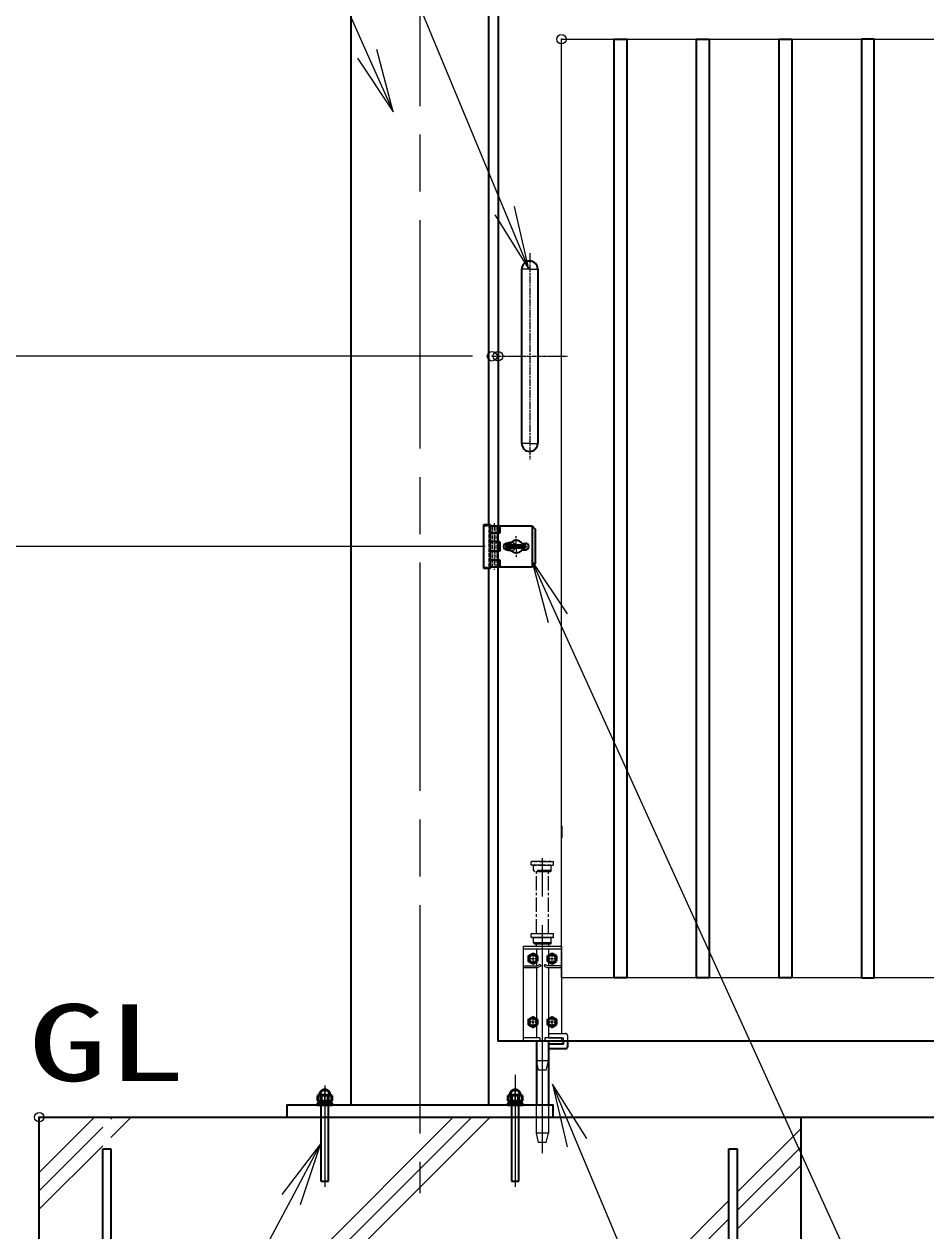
# Model space of a CAD drawing. Units: millimetres, scale not verified. Extents: x -11880 to 11880, y -8400 to 8400.
# Drawn here: x -1273 to 148, y -625 to 1278 of the extents above; entities that cross this region are included whole.
import ezdxf
from ezdxf.enums import TextEntityAlignment as Align

# ---------------------------------------------------------------- set-up
doc = ezdxf.new("R2010")
doc.units = ezdxf.units.MM
doc.header["$LTSCALE"] = 30
doc.header["$PDMODE"] = 32
doc.header["$PDSIZE"] = 15
for name, pattern in [('DASHED', [7.5, 6, -1.5]), ('USER1', [18, 12, -1.5, 3, -1.5]), ('USER2', [9, 6, -0.75, 1.5, -0.75]), ('USER3', [1.125, 0.75, -0.125, 0.125, -0.125])]:
    doc.linetypes.add(name, pattern=pattern)
doc.layers.add('0-0_文字2', color=254, linetype='Continuous')
doc.layers.add('0-7_Defpoints', color=7, linetype='Continuous')
for name, color, linetype, lineweight in [('0-2_外形線', 7, 'Continuous', 35), ('0-3_軸線', 200, 'USER1', 15), ('0-4_細線', 2, 'Continuous', 35), ('0-5_寸法線', 4, 'Continuous', 18), ('0-6_0', 7, 'Continuous', 18), ('0-8_隠れ線', 140, 'DASHED', 18), ('0-B_AM_0N', 7, 'Continuous', 50), ('0-C_AM_7N', 6, 'USER2', 18), ('0-D_想像線', 112, 'USER3', 15), ('0-F_ハッチング', 253, 'Continuous', 13)]:
    doc.layers.add(name, color=color, linetype=linetype, lineweight=lineweight)
doc.styles.add('ＭＳ ゴシック', font='')
doc.styles.get('ＭＳ ゴシック').set_extended_font_data('MS Gothic')

# ---------------------------------------------------------------- blocks, each defined once
blk = doc.blocks.new('S37')
at = {"layer": '0-5_寸法線'}
for points in [[(-707550.5, 80390298.1), (-655974.5, 80390298.1), (-635110.1, 80340046.8), (-633959.7, 80337276.1)], [(-635571.9, 80339855.1), (-633959.7, 80337276.1), (-634648.4, 80340238.5)]]:
    blk.add_lwpolyline(points, dxfattribs=at)
blk = doc.blocks.new('S41')
at = {"layer": '0-5_寸法線'}
for points in [[(-572481.7, 80229413.3), (-603868.9, 80229413.3), (-631689.4, 80295956.4), (-632846.6, 80298724.2)], [(-631228.1, 80296149.3), (-632846.6, 80298724.2), (-632150.7, 80295763.5)]]:
    blk.add_lwpolyline(points, dxfattribs=at)
blk = doc.blocks.new('A$C130E4F3B')
at = {"layer": '0-2_外形線'}
for p, q in [((-375, -4125), (-375, 4125)), ((375, 4125), (375, -4125))]:
    blk.add_line(p, q, dxfattribs=at)
for centre, start, end in [((0, 4125), 0, 180), ((0, -4125), 180, 0)]:
    blk.add_arc(centre, 375, start, end, dxfattribs=at)
at = {"layer": '0-3_軸線'}
for p, q in [((0, 4877.9), (0, -4877.9)), ((0, 4125), (-412.5, 4125)), ((0, 4125), (412.5, 4125)), ((0, -4125), (-412.5, -4125)), ((0, -4125), (412.5, -4125))]:
    blk.add_line(p, q, dxfattribs=at)
at = {"layer": '0-3_軸線', "linetype": 'USER2'}
blk.add_line((-1779.7, 0), (1779.7, 0), dxfattribs=at)
blk = doc.blocks.new('U24')
at = {"layer": '0-B_AM_0N'}
blk.add_lwpolyline([(645, 3787.4), (450, 3674.8), (255, 3787.4), (255, 4012.6), (450, 4125.2), (645, 4012.6)], close=True, dxfattribs=at)
blk.add_circle((450, 3900), 195, dxfattribs=at)
blk.add_circle((450, 3900), 195, dxfattribs=at)
at = {"layer": '0-C_AM_7N'}
for p, q in [((450, 4147.7), (450, 3652.3)), ((697.7, 3900), (202.3, 3900))]:
    blk.add_line(p, q, dxfattribs=at)
blk = doc.blocks.new('U25')
at = {"layer": '0-B_AM_0N'}
blk.add_lwpolyline([(-255, 3787.4), (-450, 3674.8), (-645, 3787.4), (-645, 4012.6), (-450, 4125.2), (-255, 4012.6)], close=True, dxfattribs=at)
blk.add_circle((-450, 3900), 195, dxfattribs=at)
blk.add_circle((-450, 3900), 195, dxfattribs=at)
at = {"layer": '0-C_AM_7N'}
for p, q in [((-450, 4147.7), (-450, 3652.3)), ((-202.3, 3900), (-697.7, 3900))]:
    blk.add_line(p, q, dxfattribs=at)
blk = doc.blocks.new('U26')
at = {"layer": '0-B_AM_0N'}
blk.add_lwpolyline([(645, 787.4), (450, 674.8), (255, 787.4), (255, 1012.6), (450, 1125.2), (645, 1012.6)], close=True, dxfattribs=at)
blk.add_circle((450, 900), 195, dxfattribs=at)
blk.add_circle((450, 900), 195, dxfattribs=at)
at = {"layer": '0-C_AM_7N'}
for p, q in [((450, 1147.7), (450, 652.3)), ((697.7, 900), (202.3, 900))]:
    blk.add_line(p, q, dxfattribs=at)
blk = doc.blocks.new('U27')
at = {"layer": '0-B_AM_0N'}
blk.add_lwpolyline([(-255, 787.4), (-450, 674.8), (-645, 787.4), (-645, 1012.6), (-450, 1125.2), (-255, 1012.6)], close=True, dxfattribs=at)
blk.add_circle((-450, 900), 195, dxfattribs=at)
blk.add_circle((-450, 900), 195, dxfattribs=at)
at = {"layer": '0-C_AM_7N'}
for p, q in [((-450, 1147.7), (-450, 652.3)), ((-202.3, 900), (-697.7, 900))]:
    blk.add_line(p, q, dxfattribs=at)
blk = doc.blocks.new('S44')
at = {"layer": '0-5_寸法線'}
for points in [[(-562260, 80251503.5), (-601135.2, 80251503.5), (-632588.5, 80320773.1), (-633828.8, 80323504.7)], [(-632133.2, 80320979.8), (-633828.8, 80323504.7), (-633043.8, 80320566.4)]]:
    blk.add_lwpolyline(points, dxfattribs=at)
blk = doc.blocks.new('PROFSP00NL0D66')
at = {"layer": '0-2_外形線'}
for p, q in [((0, 210), (0, 0)), ((0, 16.5), (112.2, 33)), ((0, -210), (0, 0)), ((0, -16.5), (112.2, 0)), ((13.2, 315), (13.2, 18.4)), ((99, 315), (99, 31.1)), ((112.2, 210), (112.2, 0)), ((112.2, -210), (112.2, 0)), ((13.2, -315), (13.2, -14.6)), ((99, -315), (99, -1.9))]:
    blk.add_line(p, q, dxfattribs=at)
for points in [[(56.1, 315), (13.2, 315), (4.2, 306), (0, 210)], [(112.2, 210), (108, 306), (99, 315), (56.1, 315)], [(56.1, -315), (13.2, -315), (4.2, -306), (0, -210)], [(112.2, -210), (108, -306), (99, -315), (56.1, -315)]]:
    blk.add_lwpolyline(points, dxfattribs=at)
blk = doc.blocks.new('PROFSP00NKH4S6')
at = {"layer": '0-2_外形線'}
blk.add_lwpolyline([(0, -360), (75, -360), (75, 360), (0, 360)], close=True, dxfattribs=at)
blk = doc.blocks.new('U60')
at = {"layer": '0-B_AM_0N'}
for p, q in [((-643941.4, 80298182.9), (-643897.2, 80298208.4)), ((-643941.4, 80297933.9), (-643941.4, 80298182.9)), ((-643941.4, 80297933.9), (-643897.2, 80297908.4)), ((-643897.2, 80298208.4), (-643852.2, 80298208.4)), ((-643897.2, 80297908.4), (-643327.2, 80297908.4)), ((-643852.2, 80298208.4), (-643852.2, 80298223.4)), ((-643852.2, 80298208.4), (-643372.2, 80298208.4)), ((-643776.8, 80297933.9), (-643776.8, 80298182.9)), ((-643447.7, 80297933.9), (-643447.7, 80298182.9)), ((-643372.2, 80298223.4), (-643372.2, 80298208.4)), ((-643372.2, 80298208.4), (-643327.2, 80298208.4)), ((-643283.1, 80298182.9), (-643327.2, 80298208.4)), ((-643283.1, 80297933.9), (-643327.2, 80297908.4)), ((-643283.1, 80297933.9), (-643283.1, 80298182.9))]:
    blk.add_line(p, q, dxfattribs=at)
for centre, radius, start, end in [((-643612.2, 80298223.4), 240, 0, 180), ((-643859.1, 80298062.8), 145.5, 55.56153, 115.56153), ((-643859.1, 80298053.9), 145.5, 244.43847, 304.43847), ((-643612.2, 80297664.5), 543.8, 72.38303, 107.61697), ((-643612.2, 80298452.2), 543.8, 252.38303, 287.61697), ((-643365.4, 80298062.8), 145.5, 64.43847, 124.43847), ((-643365.4, 80298053.9), 145.5, 235.56153, 295.56153)]:
    blk.add_arc(centre, radius, start, end, dxfattribs=at)
at = {"layer": '0-C_AM_7N'}
blk.add_line((-643612.2, 80297880.6), (-643612.2, 80298491.1), dxfattribs=at)
blk = doc.blocks.new('U61')
at = {"layer": '0-B_AM_0N'}
for p, q in [((-634941.4, 80298182.9), (-634897.2, 80298208.4)), ((-634941.4, 80297933.9), (-634941.4, 80298182.9)), ((-634941.4, 80297933.9), (-634897.2, 80297908.4)), ((-634897.2, 80298208.4), (-634852.2, 80298208.4)), ((-634897.2, 80297908.4), (-634327.2, 80297908.4)), ((-634852.2, 80298208.4), (-634852.2, 80298223.4)), ((-634852.2, 80298208.4), (-634372.2, 80298208.4)), ((-634776.8, 80297933.9), (-634776.8, 80298182.9)), ((-634447.7, 80297933.9), (-634447.7, 80298182.9)), ((-634372.2, 80298223.4), (-634372.2, 80298208.4)), ((-634372.2, 80298208.4), (-634327.2, 80298208.4)), ((-634283.1, 80298182.9), (-634327.2, 80298208.4)), ((-634283.1, 80297933.9), (-634327.2, 80297908.4)), ((-634283.1, 80297933.9), (-634283.1, 80298182.9))]:
    blk.add_line(p, q, dxfattribs=at)
for centre, radius, start, end in [((-634612.2, 80298223.4), 240, 0, 180), ((-634859.1, 80298062.8), 145.5, 55.56153, 115.56153), ((-634859.1, 80298053.9), 145.5, 244.43847, 304.43847), ((-634612.2, 80297664.5), 543.8, 72.38303, 107.61697), ((-634612.2, 80298452.2), 543.8, 252.38303, 287.61697), ((-634365.4, 80298062.8), 145.5, 64.43847, 124.43847), ((-634365.4, 80298053.9), 145.5, 235.56153, 295.56153)]:
    blk.add_arc(centre, radius, start, end, dxfattribs=at)
at = {"layer": '0-C_AM_7N'}
blk.add_line((-634612.2, 80297880.6), (-634612.2, 80298491.1), dxfattribs=at)
blk = doc.blocks.new('PRCIRCLE')
at = {"layer": '0-6_0'}
blk.add_line((-30, 0), (30, 0), dxfattribs=at)
blk = doc.blocks.new('fhfhsfhshs')
at = {"layer": '0-2_外形線'}
blk.add_line((-856.2, -975), (-856.2, 975), dxfattribs=at)
blk.add_line((-856.2, -975), (-856.2, 975), dxfattribs=at)
at = {"layer": '0-3_軸線'}
for p, q in [((-1050, 1105.8), (-1050, -1105.8)), ((0, 0), (-541.4, 0)), ((0, 0), (0, 541.4)), ((0, 0), (541.4, 0)), ((0, 0), (0, -541.4))]:
    blk.add_line(p, q, dxfattribs=at)
at = {"layer": '0-4_細線'}
for p, q in [((-1536.3, -1035), (-1536.3, 1035)), ((-1536.3, 1035), (-1230, 1035)), ((-1230, 1035), (-1230, -1035)), ((-1230, 975), (-870, 975)), ((-780, 630), (-1230, 630)), ((-870, 975), (750, 975)), ((-870, 975), (-870, -975)), ((-780, 975), (-780, 630)), ((750, 975), (900, 825)), ((750, 975), (750, -975)), ((900, 825), (900, -825)), ((-780, 225), (-1230, 225)), ((-780, 225), (-780, -225)), ((-450, 150), (-259.8, 150)), ((-420, -75), (-420, 75)), ((-420, 75), (420, 75)), ((259.8, 150), (450, 150)), ((420, 75), (420, -75)), ((-780, -225), (-1230, -225)), ((-450, -150), (-259.8, -150)), ((420, -75), (-420, -75)), ((259.8, -150), (450, -150)), ((-1230, -1035), (-1536.3, -1035)), ((-1230, -630), (-780, -630)), ((-870, -975), (-1230, -975)), ((750, -975), (-870, -975)), ((-780, -630), (-780, -975)), ((900, -825), (750, -975))]:
    blk.add_line(p, q, dxfattribs=at)
for centre, radius, start, end in [((-450, 0), 150, 90, 270), ((0, 0), 300, 30, 150), ((450, 0), 150, 270, 90), ((0, 0), 300, 210, 330)]:
    blk.add_arc(centre, radius, start, end, dxfattribs=at)
at = {"layer": '0-8_隠れ線'}
for p, q in [((-1536.3, 975), (-1230, 975)), ((-1290, 1035), (-1290, -1035)), ((-1140, 975), (-1140, -975)), ((-960, 975), (-960, -975)), ((-1536.3, -975), (-1230, -975))]:
    blk.add_line(p, q, dxfattribs=at)
at = {"layer": '0-8_隠れ線', "xscale": 12.5, "yscale": 12.5}
blk.add_blockref('PRCIRCLE', (0, 0), dxfattribs=at)
blk = doc.blocks.new('shgfhdgdhgg')
at = {"layer": '0-2_外形線'}
blk.add_lwpolyline([(-18000, 0), (18000, 0), (18000, -33000), (-18000, -33000)], close=True, dxfattribs=at)
at = {"layer": '0-4_細線'}
for p, q in [((-15000, -29610), (-15000, -1500)), ((-15000, -1500), (-14610, -1500)), ((-14610, -1500), (-14610, -29610)), ((14610, -29610), (14610, -1500)), ((14610, -1500), (15000, -1500)), ((15000, -1500), (15000, -29610))]:
    blk.add_line(p, q, dxfattribs=at)
at = {"layer": '0-F_ハッチング'}
for p, q in [((-18000, -2607.2), (-15392.8, 0)), ((-14610, -16187.7), (1577.7, 0)), ((-14610, -87.2), (-14522.8, 0)), ((-14610, -17057.7), (2447.7, 0)), ((-14610, -957.2), (-13652.8, 0)), ((-14610, -17927.7), (3317.7, 0)), ((-18000, -3477.2), (-15000, -477.2)), ((15000, -3548.3), (18000, -548.3)), ((-18000, -4347.2), (-15000, -1347.2)), ((15000, -4418.3), (18000, -1418.3)), ((15000, -5288.3), (18000, -2288.3)), ((-12561.7, -31110), (14610, -3938.3)), ((-11691.7, -31110), (14610, -4808.3))]:
    blk.add_line(p, q, dxfattribs=at)
blk = doc.blocks.new('S54')
at = {"layer": '0-5_寸法線'}
for points in [[(-689818.5, 80373192.4), (-653016.9, 80373192.4), (-641602, 80347461.2), (-640385.5, 80344718.9)], [(-642059.1, 80347258.4), (-640385.5, 80344718.9), (-641145, 80347663.9)]]:
    blk.add_lwpolyline(points, dxfattribs=at)
blk = doc.blocks.new('S55')
at = {"layer": '0-5_寸法線'}
for points in [[(-721143.2, 80258031.3), (-663980, 80258031.3), (-645202.9, 80293273.5), (-643792.2, 80295921.1)], [(-644761.6, 80293038.4), (-643792.2, 80295921.1), (-645644.2, 80293508.6)]]:
    blk.add_lwpolyline(points, dxfattribs=at)

msp = doc.modelspace()

# ---------------------------------------------------------------- linework, layer by layer
at = {"layer": '0-2_外形線'}
for p, q in [((-757.14, -427.03), (-757.14, 1353.97)), ((-540.84, 1353.97), (-540.84, 488.47)), ((-540.84, 419.47), (-540.84, -427.03)), ((-425.99, 13.47), (-425.99, -5.53)), ((-465.49, -326.03), (-465.49, -427.03)), ((-446.49, -326.03), (-446.49, -427.03)), ((-419.49, -338.03), (-446.49, -338.03)), ((-416.49, -326.03), (-416.49, -335.03)), ((-1248.99, -446.03), (6229.01, -446.03)), ((-1248.99, -446.03), (6204.16, -446.03))]:
    msp.add_line(p, q, dxfattribs=at)
for points in [[(5474.01, 1353.97), (-525.99, 1353.97), (-525.99, 486.47)], [(5474.01, -326.03), (-525.99, -326.03), (-525.99, 421.47)], [(-423.49, -326.03), (-423.49, -331.03), (-446.49, -331.03)]]:
    msp.add_lwpolyline(points, dxfattribs=at)
for points in [[(-322.99, -226.03), (-342.99, -226.03), (-342.99, 1253.97), (-322.99, 1253.97)], [(-192.99, -226.03), (-212.99, -226.03), (-212.99, 1253.97), (-192.99, 1253.97)], [(-62.99, -226.03), (-82.99, -226.03), (-82.99, 1253.97), (-62.99, 1253.97)], [(47.01, -226.03), (67.01, -226.03), (67.01, 1253.97), (47.01, 1253.97)], [(-858.99, -446.03), (-438.99, -446.03), (-438.99, -427.03), (-858.99, -427.03)]]:
    msp.add_lwpolyline(points, close=True, dxfattribs=at)
msp.add_arc((-419.49, -335.03), 3, 270, 0, dxfattribs=at)
at = {"layer": '0-3_軸線'}
for p, q in [((-648.99, 1508.54), (-648.99, -565.6)), ((-455.99, -502.93), (-455.99, -37.37)), ((-498.99, -379.25), (-498.99, -493.81)), ((-798.99, -396.13), (-798.99, -555.88)), ((-498.99, -396.13), (-498.99, -555.88))]:
    msp.add_line(p, q, dxfattribs=at)
at = {"layer": '0-4_細線'}
for p, q in [((-792.99, -427.03), (-804.99, -427.03)), ((-804.99, -427.03), (-804.99, -547.03)), ((-792.99, -547.03), (-792.99, -427.03)), ((-504.99, -427.03), (-504.99, -547.03)), ((-492.99, -427.03), (-504.99, -427.03)), ((-492.99, -547.03), (-492.99, -427.03)), ((-533.34, -446.03), (-48.99, -446.03)), ((-804.99, -547.03), (-792.99, -547.03)), ((-504.99, -547.03), (-492.99, -547.03))]:
    msp.add_line(p, q, dxfattribs=at)
at = {"layer": '0-5_寸法線'}
for p, q in [((-565.99, 753.97), (-2261.38, 753.97)), ((-575.32, 753.97), (-2261.38, 753.97)), ((-546.39, 453.97), (-1945.27, 453.97))]:
    msp.add_line(p, q, dxfattribs=at)
at = {"layer": '0-6_0'}
for p, q in [((-425.99, 13.47), (-425.99, 1253.97)), ((-425.99, 1253.97), (5374.01, 1253.97))]:
    msp.add_line(p, q, dxfattribs=at)
msp.add_lwpolyline([(5374.01, 1253.97), (5374.01, -226.03), (-425.99, -226.03), (-425.99, -5.53)], dxfattribs=at)
at = {"layer": '0-7_Defpoints'}
for p in [(-425.99, 1253.97), (-535.32, 753.97), (-525.99, 753.97), (-506.39, 453.97), (-1248.99, -446.03)]:
    msp.add_point(p, dxfattribs=at)
at = {"layer": '0-8_隠れ線'}
for p, q in [((-472.49, -156.03), (-473.49, -157.03)), ((-473.49, -162.03), (-473.49, -157.03)), ((-438.49, -157.03), (-473.49, -157.03)), ((-472.49, -163.03), (-473.49, -162.03)), ((-473.49, -162.03), (-438.49, -162.03)), ((-472.49, -156.03), (-439.49, -156.03)), ((-439.49, -163.03), (-472.49, -163.03)), ((-469.99, -171.03), (-469.99, -163.03)), ((-469.99, -171.03), (-467.99, -173.03)), ((-441.99, -171.03), (-469.99, -171.03)), ((-441.99, -171.03), (-443.99, -173.03)), ((-441.99, -171.03), (-441.99, -163.03)), ((-439.49, -156.03), (-438.49, -157.03)), ((-438.49, -162.03), (-439.49, -163.03)), ((-438.49, -162.03), (-438.49, -157.03)), ((-485.99, -176.03), (-425.99, -176.03)), ((-485.99, -326.03), (-485.99, -176.03)), ((-425.99, -181.03), (-485.99, -181.03)), ((-443.99, -173.03), (-467.99, -173.03)), ((-465.49, -176.03), (-465.49, -173.03)), ((-465.49, -181.03), (-465.49, -207.03)), ((-446.49, -173.03), (-446.49, -176.03)), ((-446.49, -181.03), (-446.49, -191.7)), ((-425.99, -176.03), (-425.99, -314.03)), ((-485.99, -207.03), (-463.76, -207.03)), ((-459.97, -205.14), (-463.76, -207.03)), ((-458.63, -207.82), (-463.05, -210.03)), ((-459.97, -205.14), (-458.63, -207.82)), ((-452.02, -205.14), (-453.36, -207.82)), ((-453.36, -207.82), (-448.94, -210.03)), ((-448.23, -207.03), (-452.02, -205.14)), ((-425.99, -207.03), (-448.23, -207.03)), ((-446.49, -200.36), (-446.49, -207.03)), ((-485.99, -210.03), (-463.05, -210.03)), ((-465.49, -210.03), (-465.49, -321.03)), ((-448.94, -210.03), (-425.99, -210.03)), ((-446.49, -210.03), (-446.49, -321.03)), ((-459.99, -321.03), (-485.99, -321.03)), ((-459.99, -321.03), (-459.99, -326.03)), ((-425.99, -321.03), (-451.99, -321.03)), ((-451.99, -321.03), (-451.99, -326.03)), ((-446.49, -314.03), (-419.49, -314.03)), ((-425.99, -321.03), (-425.99, -326.03)), ((-416.49, -317.03), (-416.49, -326.03)), ((-459.99, -326.03), (-485.99, -326.03)), ((-451.99, -326.03), (-459.99, -326.03)), ((-425.99, -326.03), (-451.99, -326.03)), ((-461.99, -372.03), (-465.49, -357.03)), ((-446.49, -357.03), (-465.49, -357.03)), ((-449.99, -372.03), (-446.49, -357.03)), ((-449.99, -372.03), (-461.99, -372.03)), ((-465.49, -471.03), (-465.49, -427.03)), ((-446.49, -427.03), (-446.49, -471.03)), ((-461.99, -486.03), (-465.49, -471.03)), ((-446.49, -471.03), (-465.49, -471.03)), ((-449.99, -486.03), (-446.49, -471.03)), ((-449.99, -486.03), (-461.99, -486.03))]:
    msp.add_line(p, q, dxfattribs=at)
msp.add_lwpolyline([(-446.49, -321.03), (-423.49, -321.03), (-423.49, -326.03)], dxfattribs=at)
msp.add_arc((-419.49, -317.03), 3, 0, 90, dxfattribs=at)
at = {"layer": '0-D_想像線'}
for p, q in [((-472.49, -42.03), (-473.49, -43.03)), ((-473.49, -48.03), (-473.49, -43.03)), ((-438.49, -43.03), (-473.49, -43.03)), ((-472.49, -49.03), (-473.49, -48.03)), ((-473.49, -48.03), (-438.49, -48.03)), ((-472.49, -42.03), (-439.49, -42.03)), ((-439.49, -49.03), (-472.49, -49.03)), ((-469.99, -57.03), (-469.99, -49.03)), ((-469.99, -57.03), (-467.99, -59.03)), ((-441.99, -57.03), (-469.99, -57.03)), ((-441.99, -57.03), (-443.99, -59.03)), ((-441.99, -57.03), (-441.99, -49.03)), ((-439.49, -42.03), (-438.49, -43.03)), ((-438.49, -48.03), (-439.49, -49.03)), ((-438.49, -48.03), (-438.49, -43.03)), ((-443.99, -59.03), (-467.99, -59.03)), ((-465.49, -156.03), (-465.49, -59.03)), ((-446.49, -156.03), (-446.49, -59.03))]:
    msp.add_line(p, q, dxfattribs=at)

# ---------------------------------------------------------------- block references
at = {"layer": '0-2_外形線', "xscale": 0.03333333, "yscale": 0.03333333}
for name, p in [('A$C130E4F3B', (-475.99, 753.97)), ('fhfhsfhshs', (-497.3, 453.97)), ('shgfhdgdhgg', (-648.99, -446.03))]:
    msp.add_blockref(name, p, dxfattribs=at)
at = {"layer": '0-5_寸法線', "xscale": 0.03333333, "yscale": 0.03333333}
for name in ['S37', 'S54', 'S44', 'S41', 'S55']:
    msp.add_blockref(name, (20654.75, -2677017.73), dxfattribs=at)
at = {"layer": '0-6_0', "xscale": 0.03333333, "yscale": 0.03333333, "rotation": 90}
for name, p in [('PROFSP00NKH4S6', (-798.99, -427.03)), ('PROFSP00NL0D66', (-798.99, -424.53)), ('PROFSP00NKH4S6', (-498.99, -427.03)), ('PROFSP00NL0D66', (-498.99, -424.53))]:
    msp.add_blockref(name, p, dxfattribs=at)
at = {"layer": '0-B_AM_0N', "xscale": 0.03333333, "yscale": 0.03333333}
for name, p in [('U25', (-455.99, -326.03)), ('U24', (-455.99, -326.03)), ('U27', (-455.99, -326.03)), ('U26', (-455.99, -326.03)), ('U60', (20654.75, -2677017.73)), ('U61', (20654.75, -2677017.73))]:
    msp.add_blockref(name, p, dxfattribs=at)

# ---------------------------------------------------------------- texts
at = {"layer": '0-0_文字2', "style": 'ＭＳ ゴシック', "width": 1.5}
msp.add_text('GL', height=121.2, dxfattribs=at).set_placement((-1265.93, -425.32), align=Align.BOTTOM_LEFT)

doc.saveas('drawing.dxf')
